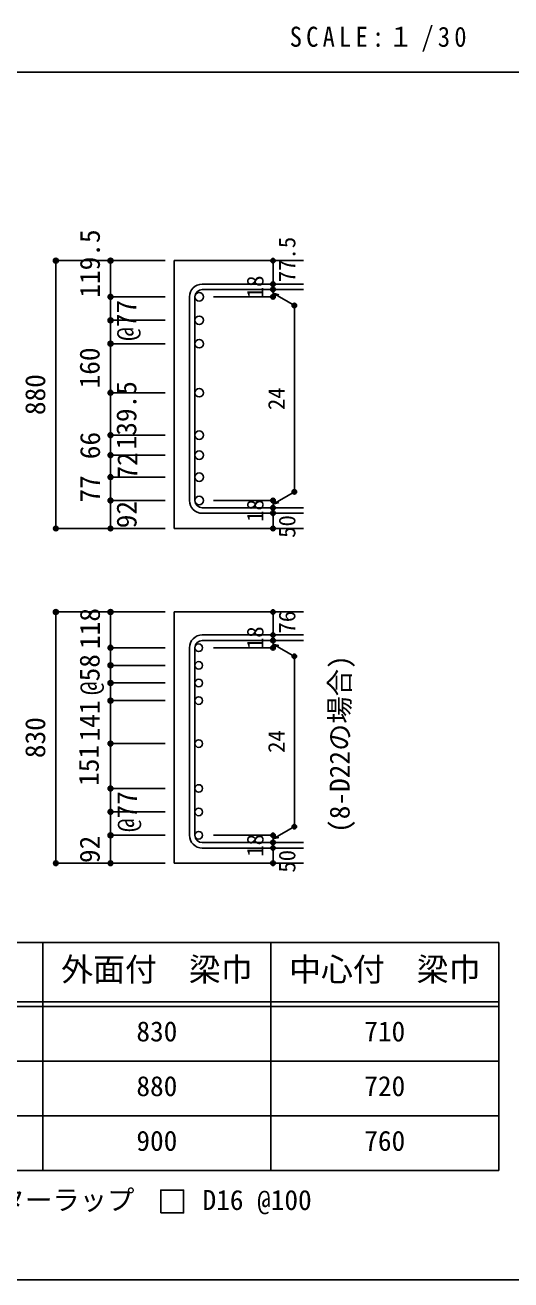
# Model space of a CAD drawing. Units: millimetres at full size, sheet at 1:30; details may follow other scales. Extents: x -5973 to 5954, y -4195 to 4201.
# Drawn here: x 2051 to 3650, y -4195 to -67 of the extents above; entities that cross this region are included whole.
import ezdxf
from ezdxf.enums import TextEntityAlignment as Align

# ---------------------------------------------------------------- set-up
doc = ezdxf.new("R2010")
doc.units = ezdxf.units.MM
doc.header["$LTSCALE"] = 30
doc.header["$PDMODE"] = 32
doc.header["$PDSIZE"] = 15
for name, color, linetype in [('0-1_躯体線', 2, 'Continuous'), ('0-5_基礎梁筋', 7, 'Continuous'), ('0-6_スタラップ筋', 7, 'Continuous'), ('0-7_文字', 4, 'Continuous'), ('0-D_寸法', 4, 'Continuous'), ('6-7_文字', 7, 'Continuous'), ('6-E_枠', 7, 'Continuous'), ('F-0_枠', 6, 'Continuous')]:
    doc.layers.add(name, color=color, linetype=linetype)
doc.styles.add('ＭＳ ゴシック', font='')
doc.styles.get('ＭＳ ゴシック').set_extended_font_data('MS Gothic')

msp = doc.modelspace()

# ---------------------------------------------------------------- linework, layer by layer
at = {"layer": '0-1_躯体線'}
for p, q in [((2967.44, -842.16), (2542.44, -842.16)), ((2542.44, -842.16), (2542.44, -1723.16)), ((2967.44, -1723.16), (2542.44, -1723.16)), ((2967.44, -1997.84), (2542.44, -1997.84)), ((2542.44, -1997.84), (2542.44, -2824.53)), ((2967.44, -2824.53), (2542.44, -2824.53))]:
    msp.add_line(p, q, dxfattribs=at)
at = {"layer": '0-5_基礎梁筋', "color": 3}
for centre, radius in [((2624.44, -961.36), 14), ((2624.44, -1038.36), 14), ((2624.44, -1115.36), 14), ((2624.44, -1276.66), 14), ((2624.44, -1416.16), 14), ((2624.44, -1482.16), 14), ((2624.44, -1554.16), 14), ((2624.44, -1631.16), 14), ((2622.94, -2115.53), 12.5), ((2622.94, -2173.53), 12.5), ((2622.94, -2231.53), 12.5), ((2622.94, -2289.53), 12.5), ((2622.94, -2430.84), 12.5), ((2622.94, -2578.53), 12.5), ((2622.94, -2655.53), 12.5), ((2622.94, -2732.53), 12.5)]:
    msp.add_circle(centre, radius, dxfattribs=at)
at = {"layer": '0-6_スタラップ筋'}
for p, q in [((2634.44, -919.36), (2967.44, -919.36)), ((2634.44, -937.36), (2967.44, -937.36)), ((2592.44, -961.36), (2592.44, -1631.16)), ((2610.44, -961.36), (2610.44, -1631.16)), ((2634.44, -1655.16), (2967.44, -1655.16)), ((2634.44, -1673.16), (2967.44, -1673.16)), ((2634.44, -2073.53), (2967.44, -2073.53)), ((2634.44, -2091.53), (2967.44, -2091.53)), ((2592.44, -2115.53), (2592.44, -2732.53)), ((2610.44, -2115.53), (2610.44, -2732.53)), ((2634.44, -2756.53), (2967.44, -2756.53)), ((2634.44, -2774.53), (2967.44, -2774.53))]:
    msp.add_line(p, q, dxfattribs=at)
for centre, radius, start, end in [((2634.44, -961.36), 42, 90, 180), ((2634.44, -961.36), 24, 90, 180), ((2634.44, -1631.16), 42, 180, 270), ((2634.44, -1631.16), 24, 180, 270), ((2634.44, -2115.53), 42, 90, 180), ((2634.44, -2115.53), 24, 90, 180), ((2634.44, -2732.53), 42, 180, 270), ((2634.44, -2732.53), 24, 180, 270)]:
    msp.add_arc(centre, radius, start, end, dxfattribs=at)
at = {"layer": '0-D_寸法'}
for p, q in [((2152.44, -842.16), (2332.44, -842.16)), ((2152.44, -842.16), (2332.44, -842.16)), ((2152.44, -842.16), (2152.44, -1723.16)), ((2332.44, -842.16), (2512.44, -842.16)), ((2332.44, -842.16), (2512.44, -842.16)), ((2332.44, -1093.36), (2332.44, -842.16)), ((2867.44, -919.36), (2867.44, -842.16)), ((2867.44, -842.16), (2867.44, -919.36)), ((2867.44, -937.36), (2867.44, -919.36)), ((2867.44, -937.36), (2867.44, -961.36)), ((2867.44, -949.36), (2937.5, -989.81)), ((2867.44, -949.36), (2886.76, -954.54)), ((2332.44, -961.36), (2512.44, -961.36)), ((2332.44, -961.36), (2512.44, -961.36)), ((2867.44, -961.36), (2671.35, -961.36)), ((2937.5, -989.81), (2937.5, -1602.71)), ((2332.44, -1038.36), (2512.44, -1038.36)), ((2332.44, -1038.36), (2512.44, -1038.36)), ((2332.44, -1093.36), (2332.44, -1723.16)), ((2332.44, -1115.36), (2512.44, -1115.36)), ((2332.44, -1115.36), (2512.44, -1115.36)), ((2332.44, -1276.66), (2512.44, -1276.66)), ((2332.44, -1416.16), (2512.44, -1416.16)), ((2332.44, -1482.16), (2512.44, -1482.16)), ((2332.44, -1554.16), (2512.44, -1554.16)), ((2867.44, -1643.16), (2937.5, -1602.71)), ((2332.44, -1631.16), (2512.44, -1631.16)), ((2332.44, -1676.13), (2332.44, -1631.16)), ((2867.44, -1631.16), (2671.35, -1631.16)), ((2867.44, -1655.16), (2867.44, -1631.16)), ((2867.44, -1643.16), (2886.76, -1637.99)), ((2867.44, -1673.16), (2867.44, -1655.16)), ((2867.44, -1723.16), (2867.44, -1673.16)), ((2152.44, -1723.16), (2332.44, -1723.16)), ((2332.44, -1723.16), (2512.44, -1723.16)), ((2152.44, -1997.84), (2332.44, -1997.84)), ((2152.44, -1997.84), (2332.44, -1997.84)), ((2152.44, -2824.53), (2152.44, -1997.84)), ((2332.44, -1997.84), (2512.44, -1997.84)), ((2332.44, -1997.84), (2512.44, -1997.84)), ((2332.44, -2824.53), (2332.44, -1997.84)), ((2867.44, -2073.53), (2867.44, -1997.84)), ((2867.44, -1997.84), (2867.44, -2073.53)), ((2867.44, -2091.53), (2867.44, -2073.53)), ((2867.44, -2091.53), (2867.44, -2115.53)), ((2867.44, -2103.53), (2937.5, -2143.98)), ((2867.44, -2103.53), (2886.76, -2108.71)), ((2332.44, -2115.53), (2512.44, -2115.53)), ((2332.44, -2115.53), (2512.44, -2115.53)), ((2867.44, -2115.53), (2671.35, -2115.53)), ((2937.5, -2143.98), (2937.5, -2704.08)), ((2332.44, -2173.53), (2512.44, -2173.53)), ((2332.44, -2173.53), (2512.44, -2173.53)), ((2332.44, -2231.53), (2512.44, -2231.53)), ((2332.44, -2231.53), (2512.44, -2231.53)), ((2332.44, -2289.53), (2512.44, -2289.53)), ((2332.44, -2289.53), (2512.44, -2289.53)), ((2332.44, -2430.84), (2512.44, -2430.84)), ((2332.44, -2430.84), (2512.44, -2430.84)), ((2332.44, -2578.53), (2512.44, -2578.53)), ((2332.44, -2578.53), (2512.44, -2578.53)), ((2332.44, -2655.53), (2512.44, -2655.53)), ((2332.44, -2655.53), (2512.44, -2655.53)), ((2867.44, -2744.53), (2937.5, -2704.08)), ((2332.44, -2732.53), (2512.44, -2732.53)), ((2332.44, -2732.53), (2512.44, -2732.53)), ((2867.44, -2732.53), (2671.35, -2732.53)), ((2867.44, -2756.53), (2867.44, -2732.53)), ((2867.44, -2744.53), (2886.76, -2739.36)), ((2867.44, -2774.53), (2867.44, -2756.53)), ((2867.44, -2824.53), (2867.44, -2774.53)), ((2152.44, -2824.53), (2332.44, -2824.53)), ((2332.44, -2824.53), (2512.44, -2824.53))]:
    msp.add_line(p, q, dxfattribs=at)
for centre, radius in [((2152.44, -842.16), 8), ((2152.44, -842.16), 7.2), ((2152.44, -842.16), 6.4), ((2152.44, -842.16), 5.6), ((2152.44, -842.16), 4.8), ((2152.44, -842.16), 4), ((2152.44, -842.16), 3.2), ((2152.44, -842.16), 2.4), ((2152.44, -842.16), 1.6), ((2152.44, -842.16), 0.8), ((2332.44, -842.16), 8), ((2332.44, -842.16), 7.2), ((2332.44, -842.16), 6.4), ((2332.44, -842.16), 5.6), ((2332.44, -842.16), 4.8), ((2332.44, -842.16), 4), ((2332.44, -842.16), 3.2), ((2332.44, -842.16), 2.4), ((2332.44, -842.16), 1.6), ((2332.44, -842.16), 0.8), ((2867.44, -842.16), 4), ((2867.44, -842.16), 3.6), ((2867.44, -842.16), 3.2), ((2867.44, -842.16), 2.8), ((2867.44, -842.16), 2.4), ((2867.44, -842.16), 2), ((2867.44, -842.16), 1.6), ((2867.44, -842.16), 1.2), ((2867.44, -842.16), 0.8), ((2867.44, -842.16), 0.4), ((2867.44, -919.36), 4), ((2867.44, -937.36), 4), ((2867.44, -919.36), 3.6), ((2867.44, -937.36), 3.6), ((2867.44, -919.36), 3.2), ((2867.44, -937.36), 3.2), ((2867.44, -919.36), 2.8), ((2867.44, -937.36), 2.8), ((2867.44, -919.36), 2.4), ((2867.44, -937.36), 2.4), ((2867.44, -919.36), 2), ((2867.44, -937.36), 2), ((2867.44, -919.36), 1.6), ((2867.44, -937.36), 1.6), ((2867.44, -919.36), 1.2), ((2867.44, -937.36), 1.2), ((2867.44, -919.36), 0.8), ((2867.44, -937.36), 0.8), ((2867.44, -919.36), 0.4), ((2867.44, -937.36), 0.4), ((2332.44, -961.36), 8), ((2332.44, -961.36), 7.2), ((2332.44, -961.36), 6.4), ((2332.44, -961.36), 5.6), ((2332.44, -961.36), 4.8), ((2332.44, -961.36), 4), ((2332.44, -961.36), 3.2), ((2332.44, -961.36), 2.4), ((2332.44, -961.36), 1.6), ((2332.44, -961.36), 0.8), ((2867.44, -961.36), 4), ((2867.44, -961.36), 3.6), ((2867.44, -961.36), 3.2), ((2867.44, -961.36), 2.8), ((2867.44, -961.36), 2.4), ((2867.44, -961.36), 2), ((2867.44, -961.36), 1.6), ((2867.44, -961.36), 1.2), ((2867.44, -961.36), 0.8), ((2867.44, -961.36), 0.4), ((2937.5, -989.81), 4), ((2937.5, -989.81), 3.6), ((2937.5, -989.81), 3.2), ((2937.5, -989.81), 2.8), ((2937.5, -989.81), 2.4), ((2937.5, -989.81), 2), ((2937.5, -989.81), 1.6), ((2937.5, -989.81), 1.2), ((2937.5, -989.81), 0.8), ((2937.5, -989.81), 0.4), ((2332.44, -1038.36), 8), ((2332.44, -1038.36), 7.2), ((2332.44, -1038.36), 6.4), ((2332.44, -1038.36), 5.6), ((2332.44, -1038.36), 4.8), ((2332.44, -1038.36), 4), ((2332.44, -1038.36), 3.2), ((2332.44, -1038.36), 2.4), ((2332.44, -1038.36), 1.6), ((2332.44, -1038.36), 0.8), ((2332.44, -1115.36), 8), ((2332.44, -1115.36), 7.2), ((2332.44, -1115.36), 6.4), ((2332.44, -1115.36), 5.6), ((2332.44, -1115.36), 4.8), ((2332.44, -1115.36), 4), ((2332.44, -1115.36), 3.2), ((2332.44, -1115.36), 2.4), ((2332.44, -1115.36), 1.6), ((2332.44, -1115.36), 0.8), ((2332.44, -1276.66), 8), ((2332.44, -1276.66), 7.2), ((2332.44, -1276.66), 6.4), ((2332.44, -1276.66), 5.6), ((2332.44, -1276.66), 4.8), ((2332.44, -1276.66), 4), ((2332.44, -1276.66), 3.2), ((2332.44, -1276.66), 2.4), ((2332.44, -1276.66), 1.6), ((2332.44, -1276.66), 0.8), ((2332.44, -1416.16), 8), ((2332.44, -1416.16), 7.2), ((2332.44, -1416.16), 6.4), ((2332.44, -1416.16), 5.6), ((2332.44, -1416.16), 4.8), ((2332.44, -1416.16), 4), ((2332.44, -1416.16), 3.2), ((2332.44, -1416.16), 2.4), ((2332.44, -1416.16), 1.6), ((2332.44, -1416.16), 0.8), ((2332.44, -1482.16), 8), ((2332.44, -1482.16), 7.2), ((2332.44, -1482.16), 6.4), ((2332.44, -1482.16), 5.6), ((2332.44, -1482.16), 4.8), ((2332.44, -1482.16), 4), ((2332.44, -1482.16), 3.2), ((2332.44, -1482.16), 2.4), ((2332.44, -1482.16), 1.6), ((2332.44, -1482.16), 0.8), ((2332.44, -1554.16), 8), ((2332.44, -1554.16), 7.2), ((2332.44, -1554.16), 6.4), ((2332.44, -1554.16), 5.6), ((2332.44, -1554.16), 4.8), ((2332.44, -1554.16), 4), ((2332.44, -1554.16), 3.2), ((2332.44, -1554.16), 2.4), ((2332.44, -1554.16), 1.6), ((2332.44, -1554.16), 0.8), ((2937.5, -1602.71), 4), ((2937.5, -1602.71), 3.6), ((2937.5, -1602.71), 3.2), ((2937.5, -1602.71), 2.8), ((2937.5, -1602.71), 2.4), ((2937.5, -1602.71), 2), ((2937.5, -1602.71), 1.6), ((2937.5, -1602.71), 1.2), ((2937.5, -1602.71), 0.8), ((2937.5, -1602.71), 0.4), ((2332.44, -1631.16), 8), ((2332.44, -1631.16), 7.2), ((2332.44, -1631.16), 6.4), ((2332.44, -1631.16), 5.6), ((2332.44, -1631.16), 4.8), ((2332.44, -1631.16), 4), ((2332.44, -1631.16), 3.2), ((2332.44, -1631.16), 2.4), ((2332.44, -1631.16), 1.6), ((2332.44, -1631.16), 0.8), ((2867.44, -1631.16), 4), ((2867.44, -1655.16), 4), ((2867.44, -1631.16), 3.6), ((2867.44, -1631.16), 3.2), ((2867.44, -1631.16), 2.8), ((2867.44, -1631.16), 2.4), ((2867.44, -1631.16), 2), ((2867.44, -1631.16), 1.6), ((2867.44, -1631.16), 1.2), ((2867.44, -1631.16), 0.8), ((2867.44, -1631.16), 0.4), ((2867.44, -1673.16), 4), ((2867.44, -1655.16), 3.6), ((2867.44, -1673.16), 3.6), ((2867.44, -1655.16), 3.2), ((2867.44, -1673.16), 3.2), ((2867.44, -1655.16), 2.8), ((2867.44, -1673.16), 2.8), ((2867.44, -1655.16), 2.4), ((2867.44, -1673.16), 2.4), ((2867.44, -1655.16), 2), ((2867.44, -1673.16), 2), ((2867.44, -1655.16), 1.6), ((2867.44, -1673.16), 1.6), ((2867.44, -1655.16), 1.2), ((2867.44, -1673.16), 1.2), ((2867.44, -1655.16), 0.8), ((2867.44, -1673.16), 0.8), ((2867.44, -1655.16), 0.4), ((2867.44, -1673.16), 0.4), ((2152.44, -1723.16), 7.2), ((2152.44, -1723.16), 6.4), ((2152.44, -1723.16), 5.6), ((2152.44, -1723.16), 4.8), ((2152.44, -1723.16), 4), ((2152.44, -1723.16), 3.2), ((2152.44, -1723.16), 2.4), ((2152.44, -1723.16), 1.6), ((2152.44, -1723.16), 0.8), ((2332.44, -1723.16), 7.2), ((2332.44, -1723.16), 6.4), ((2332.44, -1723.16), 5.6), ((2332.44, -1723.16), 4.8), ((2332.44, -1723.16), 4), ((2332.44, -1723.16), 3.2), ((2332.44, -1723.16), 2.4), ((2332.44, -1723.16), 1.6), ((2332.44, -1723.16), 0.8), ((2867.44, -1723.16), 4), ((2867.44, -1723.16), 3.6), ((2867.44, -1723.16), 3.2), ((2867.44, -1723.16), 2.8), ((2867.44, -1723.16), 2.4), ((2867.44, -1723.16), 2), ((2867.44, -1723.16), 1.6), ((2867.44, -1723.16), 1.2), ((2867.44, -1723.16), 0.8), ((2867.44, -1723.16), 0.4), ((2152.44, -1997.84), 8), ((2152.44, -1997.84), 7.2), ((2152.44, -1997.84), 6.4), ((2152.44, -1997.84), 5.6), ((2152.44, -1997.84), 4.8), ((2152.44, -1997.84), 4), ((2152.44, -1997.84), 3.2), ((2152.44, -1997.84), 2.4), ((2152.44, -1997.84), 1.6), ((2152.44, -1997.84), 0.8), ((2332.44, -1997.84), 8), ((2332.44, -1997.84), 7.2), ((2332.44, -1997.84), 6.4), ((2332.44, -1997.84), 5.6), ((2332.44, -1997.84), 4.8), ((2332.44, -1997.84), 4), ((2332.44, -1997.84), 3.2), ((2332.44, -1997.84), 2.4), ((2332.44, -1997.84), 1.6), ((2332.44, -1997.84), 0.8), ((2867.44, -1997.84), 4), ((2867.44, -1997.84), 3.6), ((2867.44, -1997.84), 3.2), ((2867.44, -1997.84), 2.8), ((2867.44, -1997.84), 2.4), ((2867.44, -1997.84), 2), ((2867.44, -1997.84), 1.6), ((2867.44, -1997.84), 1.2), ((2867.44, -1997.84), 0.8), ((2867.44, -1997.84), 0.4), ((2867.44, -2073.53), 4), ((2867.44, -2091.53), 4), ((2867.44, -2073.53), 3.6), ((2867.44, -2091.53), 3.6), ((2867.44, -2073.53), 3.2), ((2867.44, -2091.53), 3.2), ((2867.44, -2073.53), 2.8), ((2867.44, -2091.53), 2.8), ((2867.44, -2073.53), 2.4), ((2867.44, -2091.53), 2.4), ((2867.44, -2073.53), 2), ((2867.44, -2091.53), 2), ((2867.44, -2073.53), 1.6), ((2867.44, -2091.53), 1.6), ((2867.44, -2073.53), 1.2), ((2867.44, -2091.53), 1.2), ((2867.44, -2073.53), 0.8), ((2867.44, -2091.53), 0.8), ((2867.44, -2073.53), 0.4), ((2867.44, -2091.53), 0.4), ((2332.44, -2115.53), 8), ((2332.44, -2115.53), 7.2), ((2332.44, -2115.53), 6.4), ((2332.44, -2115.53), 5.6), ((2332.44, -2115.53), 4.8), ((2332.44, -2115.53), 4), ((2332.44, -2115.53), 3.2), ((2332.44, -2115.53), 2.4), ((2332.44, -2115.53), 1.6), ((2332.44, -2115.53), 0.8), ((2867.44, -2115.53), 4), ((2867.44, -2115.53), 3.6), ((2867.44, -2115.53), 3.2), ((2867.44, -2115.53), 2.8), ((2867.44, -2115.53), 2.4), ((2867.44, -2115.53), 2), ((2867.44, -2115.53), 1.6), ((2867.44, -2115.53), 1.2), ((2867.44, -2115.53), 0.8), ((2867.44, -2115.53), 0.4), ((2937.5, -2143.98), 4), ((2937.5, -2143.98), 3.6), ((2937.5, -2143.98), 3.2), ((2937.5, -2143.98), 2.8), ((2937.5, -2143.98), 2.4), ((2937.5, -2143.98), 2), ((2937.5, -2143.98), 1.6), ((2937.5, -2143.98), 1.2), ((2937.5, -2143.98), 0.8), ((2937.5, -2143.98), 0.4), ((2332.44, -2173.53), 8), ((2332.44, -2173.53), 7.2), ((2332.44, -2173.53), 6.4), ((2332.44, -2173.53), 5.6), ((2332.44, -2173.53), 4.8), ((2332.44, -2173.53), 4), ((2332.44, -2173.53), 3.2), ((2332.44, -2173.53), 2.4), ((2332.44, -2173.53), 1.6), ((2332.44, -2173.53), 0.8), ((2332.44, -2231.53), 8), ((2332.44, -2231.53), 7.2), ((2332.44, -2231.53), 6.4), ((2332.44, -2231.53), 5.6), ((2332.44, -2231.53), 4.8), ((2332.44, -2231.53), 4), ((2332.44, -2231.53), 3.2), ((2332.44, -2231.53), 2.4), ((2332.44, -2231.53), 1.6), ((2332.44, -2231.53), 0.8), ((2332.44, -2289.53), 8), ((2332.44, -2289.53), 7.2), ((2332.44, -2289.53), 6.4), ((2332.44, -2289.53), 5.6), ((2332.44, -2289.53), 4.8), ((2332.44, -2289.53), 4), ((2332.44, -2289.53), 3.2), ((2332.44, -2289.53), 2.4), ((2332.44, -2289.53), 1.6), ((2332.44, -2289.53), 0.8), ((2332.44, -2430.84), 8), ((2332.44, -2430.84), 7.2), ((2332.44, -2430.84), 6.4), ((2332.44, -2430.84), 5.6), ((2332.44, -2430.84), 4.8), ((2332.44, -2430.84), 4), ((2332.44, -2430.84), 3.2), ((2332.44, -2430.84), 2.4), ((2332.44, -2430.84), 1.6), ((2332.44, -2430.84), 0.8), ((2332.44, -2578.53), 8), ((2332.44, -2578.53), 7.2), ((2332.44, -2578.53), 6.4), ((2332.44, -2578.53), 5.6), ((2332.44, -2578.53), 4.8), ((2332.44, -2578.53), 4), ((2332.44, -2578.53), 3.2), ((2332.44, -2578.53), 2.4), ((2332.44, -2578.53), 1.6), ((2332.44, -2578.53), 0.8), ((2332.44, -2655.53), 8), ((2332.44, -2655.53), 7.2), ((2332.44, -2655.53), 6.4), ((2332.44, -2655.53), 5.6), ((2332.44, -2655.53), 4.8), ((2332.44, -2655.53), 4), ((2332.44, -2655.53), 3.2), ((2332.44, -2655.53), 2.4), ((2332.44, -2655.53), 1.6), ((2332.44, -2655.53), 0.8), ((2937.5, -2704.08), 4), ((2937.5, -2704.08), 3.6), ((2937.5, -2704.08), 3.2), ((2937.5, -2704.08), 2.8), ((2937.5, -2704.08), 2.4), ((2937.5, -2704.08), 2), ((2937.5, -2704.08), 1.6), ((2937.5, -2704.08), 1.2), ((2937.5, -2704.08), 0.8), ((2937.5, -2704.08), 0.4), ((2332.44, -2732.53), 8), ((2332.44, -2732.53), 7.2), ((2332.44, -2732.53), 6.4), ((2332.44, -2732.53), 5.6), ((2332.44, -2732.53), 4.8), ((2332.44, -2732.53), 4), ((2332.44, -2732.53), 3.2), ((2332.44, -2732.53), 2.4), ((2332.44, -2732.53), 1.6), ((2332.44, -2732.53), 0.8), ((2867.44, -2732.53), 4), ((2867.44, -2756.53), 4), ((2867.44, -2732.53), 3.6), ((2867.44, -2756.53), 3.6), ((2867.44, -2732.53), 3.2), ((2867.44, -2756.53), 3.2), ((2867.44, -2732.53), 2.8), ((2867.44, -2756.53), 2.8), ((2867.44, -2732.53), 2.4), ((2867.44, -2756.53), 2.4), ((2867.44, -2732.53), 2), ((2867.44, -2756.53), 2), ((2867.44, -2732.53), 1.6), ((2867.44, -2756.53), 1.6), ((2867.44, -2732.53), 1.2), ((2867.44, -2756.53), 1.2), ((2867.44, -2732.53), 0.8), ((2867.44, -2756.53), 0.8), ((2867.44, -2732.53), 0.4), ((2867.44, -2756.53), 0.4), ((2867.44, -2774.53), 4), ((2867.44, -2774.53), 3.6), ((2867.44, -2774.53), 3.2), ((2867.44, -2774.53), 2.8), ((2867.44, -2774.53), 2.4), ((2867.44, -2774.53), 2), ((2867.44, -2774.53), 1.6), ((2867.44, -2774.53), 1.2), ((2867.44, -2774.53), 0.8), ((2867.44, -2774.53), 0.4), ((2152.44, -2824.53), 7.2), ((2152.44, -2824.53), 6.4), ((2152.44, -2824.53), 5.6), ((2152.44, -2824.53), 4.8), ((2152.44, -2824.53), 4), ((2152.44, -2824.53), 3.2), ((2152.44, -2824.53), 2.4), ((2152.44, -2824.53), 1.6), ((2152.44, -2824.53), 0.8), ((2332.44, -2824.53), 7.2), ((2332.44, -2824.53), 6.4), ((2332.44, -2824.53), 5.6), ((2332.44, -2824.53), 4.8), ((2332.44, -2824.53), 4), ((2332.44, -2824.53), 3.2), ((2332.44, -2824.53), 2.4), ((2332.44, -2824.53), 1.6), ((2332.44, -2824.53), 0.8), ((2867.44, -2824.53), 4), ((2867.44, -2824.53), 3.6), ((2867.44, -2824.53), 3.2), ((2867.44, -2824.53), 2.8), ((2867.44, -2824.53), 2.4), ((2867.44, -2824.53), 2), ((2867.44, -2824.53), 1.6), ((2867.44, -2824.53), 1.2), ((2867.44, -2824.53), 0.8), ((2867.44, -2824.53), 0.4)]:
    msp.add_circle(centre, radius, dxfattribs=at)
at = {"layer": '0-D_寸法', "color": 7}
for p in [(2152.44, -842.16), (2152.44, -842.16), (2332.44, -842.16), (2867.44, -842.16), (2867.44, -919.36), (2867.44, -937.36), (2332.44, -961.36), (2867.44, -961.36), (2937.5, -989.81), (2332.44, -1038.36), (2332.44, -1115.36), (2332.44, -1276.66), (2332.44, -1276.66), (2332.44, -1416.16), (2332.44, -1416.16), (2332.44, -1482.16), (2332.44, -1482.16), (2332.44, -1554.16), (2332.44, -1554.16), (2937.5, -1602.71), (2332.44, -1631.16), (2332.44, -1631.16), (2867.44, -1631.16), (2867.44, -1655.16), (2867.44, -1673.16), (2152.44, -1723.16), (2152.44, -1723.16), (2332.44, -1723.16), (2867.44, -1723.16), (2152.44, -1997.84), (2152.44, -1997.84), (2332.44, -1997.84), (2867.44, -1997.84), (2867.44, -2073.53), (2867.44, -2091.53), (2332.44, -2115.53), (2867.44, -2115.53), (2937.5, -2143.98), (2332.44, -2173.53), (2332.44, -2231.53), (2332.44, -2289.53), (2332.44, -2430.84), (2332.44, -2578.53), (2332.44, -2655.53), (2937.5, -2704.08), (2332.44, -2732.53), (2867.44, -2732.53), (2867.44, -2756.53), (2867.44, -2774.53), (2152.44, -2824.53), (2152.44, -2824.53), (2332.44, -2824.53), (2867.44, -2824.53)]:
    msp.add_point(p, dxfattribs=at)
at = {"layer": '6-7_文字'}
msp.add_lwpolyline([(2497.93, -3974.69), (2572.93, -3974.69), (2572.93, -3899.69), (2497.93, -3899.69)], close=True, dxfattribs=at)
at = {"layer": '6-E_枠', "color": 3}
for p, q in [((1447.71, -3085.43), (3610.24, -3085.43)), ((3610.24, -3085.43), (3610.24, -3835.43)), ((1447.71, -3835.43), (3610.24, -3835.43))]:
    msp.add_line(p, q, dxfattribs=at)
at = {"layer": '6-E_枠'}
for p, q in [((2110.24, -3085.43), (2110.24, -3835.43)), ((2860.24, -3085.43), (2860.24, -3835.43)), ((1447.71, -3280.43), (3610.24, -3280.43)), ((1447.71, -3295.43), (3610.24, -3295.43)), ((1447.71, -3475.43), (3610.24, -3475.43)), ((1447.71, -3655.43), (3610.24, -3655.43))]:
    msp.add_line(p, q, dxfattribs=at)
at = {"layer": 'F-0_枠', "color": 2}
msp.add_line((-5972.88, -222.05), (3723.6, -222.05), dxfattribs=at)
at = {"layer": 'F-0_枠'}
msp.add_line((5954.1, -4195.24), (-5972.88, -4195.24), dxfattribs=at)

# ---------------------------------------------------------------- texts
at = {"layer": '0-7_文字', "color": 7, "style": 'ＭＳ ゴシック'}
msp.add_text('(8-D22の場合)', height=65.98, rotation=90, dxfattribs=at).set_placement((3139.32, -2724.69), align=Align.BOTTOM_LEFT)
at = {"layer": '0-D_寸法', "style": 'ＭＳ ゴシック'}
for s, height, p in [('119.5', 65.98, (2317.32, -963.87)), ('77.5', 54.99, (2957.44, -913.36)), ('18', 54.99, (2852.44, -965.86)), ('@77', 65.98, (2437.44, -1105.86)), ('160', 65.98, (2316.39, -1262.3)), ('880', 65.98, (2137.44, -1350.16)), ('139.5', 65.98, (2437.38, -1462.95)), ('24', 54.99, (2922.5, -1333.76)), ('66', 65.98, (2317.79, -1495.31)), ('72', 65.98, (2440.5, -1562.2)), ('77', 65.98, (2317.57, -1638.15)), ('92', 65.98, (2438.12, -1722.45)), ('18', 54.99, (2852.44, -1701.66)), ('50', 54.99, (2957.44, -1754.16)), ('118', 65.98, (2317.32, -2119.55)), ('76', 54.99, (2957.44, -2069.03)), ('18', 54.99, (2852.44, -2120.03)), ('@58', 65.98, (2316.44, -2271.15)), ('141', 65.98, (2316.48, -2423.77)), ('830', 65.98, (2137.44, -2478.68)), ('24', 54.99, (2922.5, -2461.53)), ('151', 65.98, (2313.77, -2569.98)), ('@77', 65.98, (2439.47, -2721.88)), ('92', 65.98, (2316.75, -2823.82)), ('18', 54.99, (2852.44, -2803.03)), ('50', 54.99, (2957.44, -2855.53))]:
    msp.add_text(s, height=height, rotation=90, dxfattribs=at).set_placement(p, align=Align.BOTTOM_LEFT)
at = {"layer": '6-7_文字', "color": 2, "style": 'ＭＳ ゴシック'}
for s, p in [('外面付\u3000梁巾', (2170.24, -3235.43)), ('中心付\u3000梁巾', (2920.24, -3235.43))]:
    msp.add_text(s, height=76.98, dxfattribs=at).set_placement(p, align=Align.BOTTOM_LEFT)
at = {"layer": '6-7_文字', "style": 'ＭＳ ゴシック'}
for s, p in [('830', (2417.74, -3430.43)), ('710', (3167.74, -3430.43)), ('880', (2417.74, -3610.43)), ('720', (3167.74, -3610.43)), ('900', (2417.74, -3790.43)), ('760', (3167.74, -3790.43)), ('※ 基礎梁スターラップ     D16 @100', (1466.27, -3985.01))]:
    msp.add_text(s, height=65.98, dxfattribs=at).set_placement(p, align=Align.BOTTOM_LEFT)
at = {"layer": '6-7_文字', "color": 2, "insert": (2922.26, -154.55), "char_height": 65.98, "attachment_point": 7, "style": 'ＭＳ ゴシック'}
msp.add_mtext('\\T1.34;\\W0.9;SCALE:１/30', dxfattribs=at)

doc.saveas('drawing.dxf')
